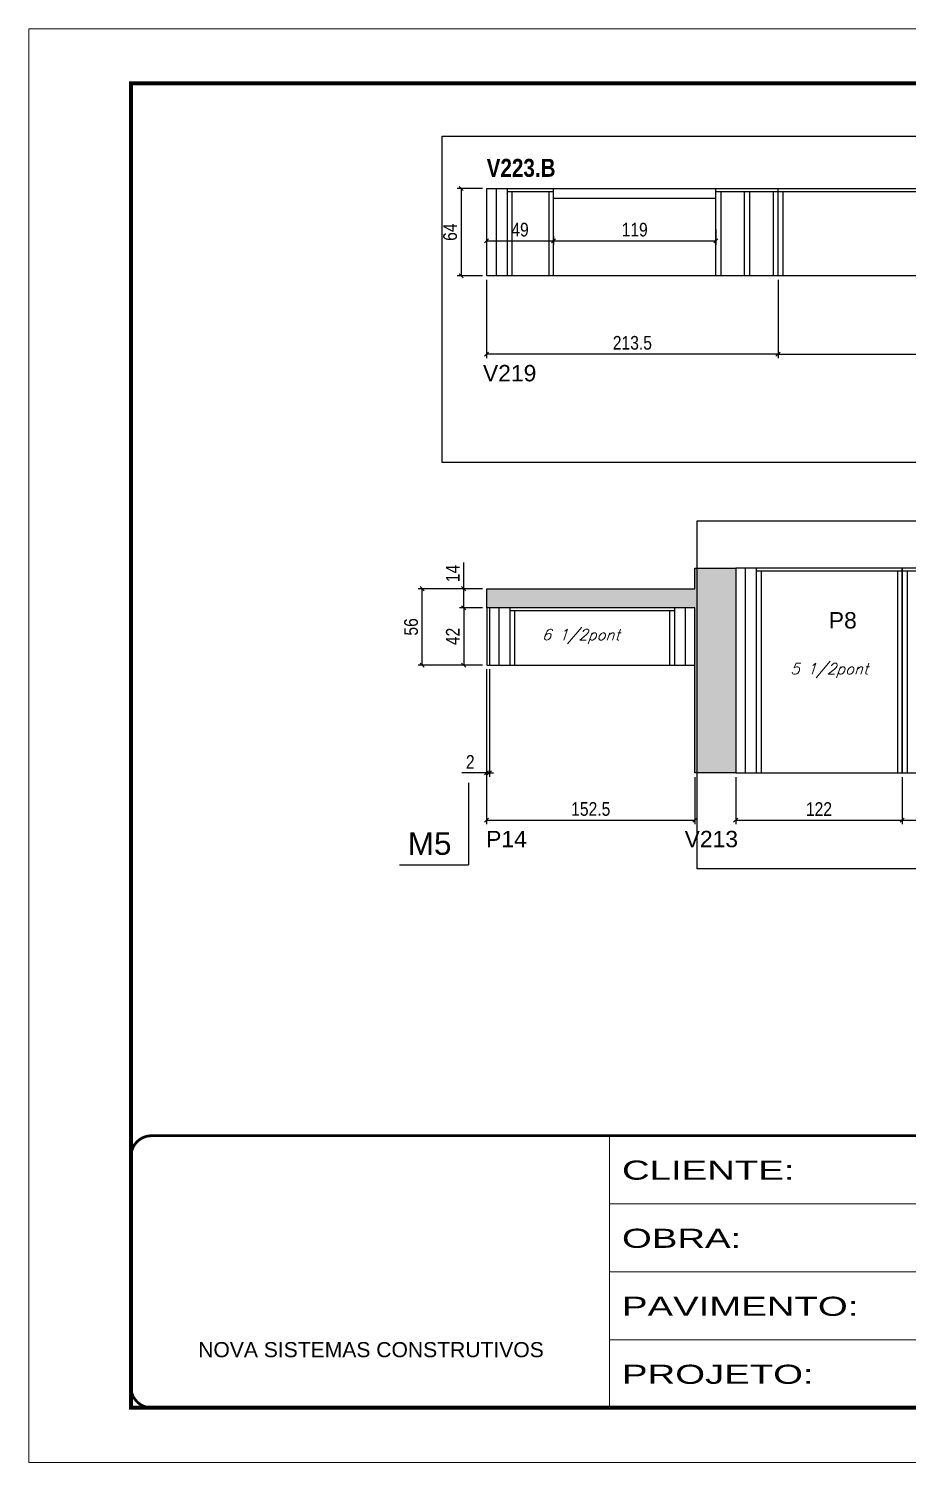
# Model space of a CAD drawing. Extents: x 2603 to 22413, y 1253 to 30260.
# Drawn here: x 7385 to 8029, y 20779 to 21829 of the extents above; entities that cross this region are included whole.
import ezdxf

# ---------------------------------------------------------------- set-up
doc = ezdxf.new("R2010")
doc.units = 0
doc.linetypes.add('CONTINUO', pattern=[0])
doc.linetypes.add('DASHED', pattern=[0.75, 0.5, -0.25])
for name, color, linetype in [('5', 5, 'Continuous'), ('COTA', 241, 'Continuous'), ('NOMENCLATURA', 7, 'Continuous'), ('Painéis', 200, 'Continuous'), ('SARR_2.2x7', 40, 'Continuous'), ('SARR_3.5x7', 81, 'Continuous'), ('texto', 7, 'Continuous')]:
    doc.layers.add(name, color=color, linetype=linetype)
doc.layers.add('Folhas', color=255, linetype='Continuous', lineweight=9)
doc.layers.add('SARRAFO DE PRESSAO', color=251, linetype='DASHED', lineweight=9)
doc.styles.add('ARIAL', font='arial.ttf')
doc.styles.add('COTA TECNICA', font='techl___.ttf', dxfattribs={"height": 10})
doc.styles.add('COTA TECNICA-50', font='techl___.ttf', dxfattribs={"height": 9})
doc.styles.add('Romans', font='romans.shx')
doc.styles.get("Standard").update_dxf_attribs({"font": 'arial.ttf'})
doc.styles.add('TECNICA', font='techb___.ttf', dxfattribs={"height": 10})
doc.styles.add('Tecnologia', font='')
doc.styles.get('Tecnologia').set_extended_font_data('Forgotten Futurist')
doc.dimstyles.new('COTA PAINEL-50', dxfattribs={"dimtxt": 9, "dimasz": 3, "dimexe": 3, "dimexo": 3, "dimgap": 3, "dimtad": 1, "dimdec": 1, "dimzin": 12, "dimdsep": 46, "dimtxsty": 'COTA TECNICA-50', "dimblk1": 'OBLIQUE', "dimblk2": 'OBLIQUE', "dimsah": 1, "dimcen": 0.9, "dimclrd": 4, "dimclre": 4, "dimclrt": 240, "dimadec": 1, "dimazin": 3, "dimtfac": 1, "dimtdec": 1, "dimtmove": 0, "dimatfit": 3, "dimfxl": 1, "dimtolj": 1, "dimtzin": 12, "dimarcsym": 0})
doc.dimstyles.new('PAINEL', dxfattribs={"dimtxt": 10, "dimasz": 3, "dimexe": 3, "dimexo": 3, "dimgap": 3, "dimtad": 1, "dimdec": 1, "dimzin": 12, "dimdsep": 46, "dimtxsty": 'COTA TECNICA', "dimblk1": 'OBLIQUE', "dimblk2": 'OBLIQUE', "dimsah": 1, "dimcen": 0.9, "dimclrd": 4, "dimclre": 4, "dimclrt": 240, "dimadec": 1, "dimazin": 3, "dimtfac": 1, "dimtdec": 1, "dimtmove": 0, "dimatfit": 3, "dimfxl": 1, "dimtolj": 1, "dimtzin": 12, "dimarcsym": 0})

# ---------------------------------------------------------------- blocks, each defined once
blk = doc.blocks.new('9999999999')
at = {"color": 30, "linetype": 'CONTINUO'}
for p, q in [((98564.6, 34230.2), (98564.6, 34429.4)), ((98564.6, 34379.6), (99584, 34379.6)), ((98564.6, 34329.8), (99488, 34329.8)), ((98564.6, 34280), (99488, 34280))]:
    blk.add_line(p, q, dxfattribs=at)
at = {"color": 30, "linetype": 'CONTINUO', "const_width": 2}
blk.add_lwpolyline([(99584, 34230.2), (99584, 34414.4, 0.414214), (99569, 34429.4), (98229, 34429.4, 0.414214), (98214, 34414.4), (98214, 34245.2, 0.414214), (98229, 34230.2), (99584, 34230.2)], format="xyb", dxfattribs=at)
at = {"layer": 'Folhas'}
blk.add_lwpolyline([(98139, 34190.2), (99624, 34190.2), (99624, 35240.2), (98139, 35240.2)], close=True, dxfattribs=at)
at = {"layer": 'Folhas', "color": 30, "const_width": 3}
blk.add_lwpolyline([(98214, 34230.2), (99584, 34230.2), (99584, 35200.2), (98214, 35200.2)], close=True, dxfattribs=at)
at = {"color": 7, "linetype": 'Continuous', "ltscale": 5, "style": 'ARIAL'}
blk.add_text('NOVA SISTEMAS CONSTRUTIVOS', height=11.059, dxfattribs=at).set_placement((98263.2, 34267.2))
at = {"layer": 'Folhas', "color": 7, "style": 'Tecnologia', "width": 1.5}
for s, p in [('CLIENTE:', (98573.7, 34397.2)), ('OBRA:', (98573.7, 34347.3)), ('PAVIMENTO:', (98573.7, 34297.5)), ('PROJETO:', (98573.7, 34247.7))]:
    blk.add_text(s, height=14, dxfattribs=at).set_placement(p)
blk = doc.blocks.new('_Oblique')
at = {"color": 0, "linetype": 'ByBlock', "lineweight": -2}
blk.add_line((-0.5, -0.5), (0.5, 0.5), dxfattribs=at)
blk = doc.blocks.new('*D444')
at = {"layer": 'COTA', "color": 4, "linetype": 'ByBlock', "lineweight": -2, "transparency": 16777216}
for p, q in [((7934, 21645.1), (7934, 21587.8)), ((8178, 21645.1), (8178, 21587.8)), ((7934, 21590.8), (8178, 21590.8))]:
    blk.add_line(p, q, dxfattribs=at)
at = {"layer": 'Defpoints', "color": 0, "linetype": 'ByBlock', "transparency": 16777216}
for p in [(7934, 21648.1), (8178, 21648.1), (8178, 21590.8)]:
    blk.add_point(p, dxfattribs=at)
at = {"layer": 'COTA', "color": 4, "linetype": 'ByBlock', "lineweight": -2, "transparency": 16777216, "xscale": 3, "yscale": 3, "zscale": 3, "rotation": 180}
blk.add_blockref('_Oblique', (7934, 21590.8), dxfattribs=at)
at = {"layer": 'COTA', "color": 4, "linetype": 'ByBlock', "lineweight": -2, "transparency": 16777216, "xscale": 3, "yscale": 3, "zscale": 3}
blk.add_blockref('_Oblique', (8178, 21590.8), dxfattribs=at)
at = {"layer": 'COTA', "color": 240, "linetype": 'ByBlock', "transparency": 16777216, "insert": (8056, 21598.3), "char_height": 9, "attachment_point": 5, "style": 'COTA TECNICA-50'}
blk.add_mtext('\\A1;244', dxfattribs=at)
blk = doc.blocks.new('*D2443')
at = {"layer": 'COTA', "color": 4, "linetype": 'ByBlock', "lineweight": -2, "transparency": 16777216}
for p, q in [((7720.5, 21645.1), (7720.5, 21587.8)), ((7934, 21645.1), (7934, 21587.8)), ((7934, 21590.8), (7720.5, 21590.8))]:
    blk.add_line(p, q, dxfattribs=at)
at = {"layer": 'Defpoints', "color": 0, "linetype": 'ByBlock', "transparency": 16777216}
for p in [(7720.5, 21648.1), (7934, 21648.1), (7720.5, 21590.8)]:
    blk.add_point(p, dxfattribs=at)
at = {"layer": 'COTA', "color": 4, "linetype": 'ByBlock', "lineweight": -2, "transparency": 16777216, "xscale": 3, "yscale": 3, "zscale": 3, "rotation": 180}
blk.add_blockref('_Oblique', (7720.5, 21590.8), dxfattribs=at)
at = {"layer": 'COTA', "color": 4, "linetype": 'ByBlock', "lineweight": -2, "transparency": 16777216, "xscale": 3, "yscale": 3, "zscale": 3}
blk.add_blockref('_Oblique', (7934, 21590.8), dxfattribs=at)
at = {"layer": 'COTA', "color": 240, "linetype": 'ByBlock', "transparency": 16777216, "insert": (7827.3, 21599), "char_height": 10, "attachment_point": 5, "style": 'COTA TECNICA'}
blk.add_mtext('\\A1;213.5', dxfattribs=at)
blk = doc.blocks.new('*D445')
at = {"layer": 'COTA', "color": 4, "linetype": 'ByBlock', "lineweight": -2, "transparency": 16777216}
for p, q in [((7717.5, 21405), (7700.7, 21405)), ((7703.7, 21405), (7703.7, 21363)), ((7717.5, 21363), (7700.7, 21363))]:
    blk.add_line(p, q, dxfattribs=at)
at = {"layer": 'Defpoints', "color": 0, "linetype": 'ByBlock', "transparency": 16777216}
for p in [(7720.5, 21405), (7703.7, 21363), (7720.5, 21363)]:
    blk.add_point(p, dxfattribs=at)
at = {"layer": 'COTA', "color": 4, "linetype": 'ByBlock', "lineweight": -2, "transparency": 16777216, "xscale": 3, "yscale": 3, "zscale": 3}
for p, rotation in [((7703.7, 21405), 90), ((7703.7, 21363), 270)]:
    blk.add_blockref('_Oblique', p, dxfattribs=dict(at, rotation=rotation))
at = {"layer": 'COTA', "color": 240, "linetype": 'ByBlock', "transparency": 16777216, "insert": (7695.7, 21384), "char_height": 10, "attachment_point": 5, "rotation": 90, "style": 'COTA TECNICA'}
blk.add_mtext('\\A1;42', dxfattribs=at)
blk = doc.blocks.new('*D446')
at = {"layer": 'COTA', "color": 4, "linetype": 'ByBlock', "lineweight": -2, "transparency": 16777216}
for p, q in [((7720.5, 21360), (7720.5, 21246.5)), ((7873, 21281), (7873, 21246.5)), ((7720.5, 21249.5), (7873, 21249.5))]:
    blk.add_line(p, q, dxfattribs=at)
at = {"layer": 'Defpoints', "color": 0, "linetype": 'ByBlock', "transparency": 16777216}
for p in [(7720.5, 21363), (7873, 21284), (7873, 21249.5)]:
    blk.add_point(p, dxfattribs=at)
at = {"layer": 'COTA', "color": 4, "linetype": 'ByBlock', "lineweight": -2, "transparency": 16777216, "xscale": 3, "yscale": 3, "zscale": 3, "rotation": 180}
blk.add_blockref('_Oblique', (7720.5, 21249.5), dxfattribs=at)
at = {"layer": 'COTA', "color": 4, "linetype": 'ByBlock', "lineweight": -2, "transparency": 16777216, "xscale": 3, "yscale": 3, "zscale": 3}
blk.add_blockref('_Oblique', (7873, 21249.5), dxfattribs=at)
at = {"layer": 'COTA', "color": 240, "linetype": 'ByBlock', "transparency": 16777216, "insert": (7796.8, 21257.6), "char_height": 10, "attachment_point": 5, "style": 'COTA TECNICA'}
blk.add_mtext('\\A1;152.5', dxfattribs=at)
blk = doc.blocks.new('*D2453')
at = {"layer": 'COTA', "color": 4, "linetype": 'ByBlock', "lineweight": -2, "transparency": 16777216}
for p, q in [((7720.5, 21360), (7720.5, 21281.1)), ((7722.5, 21360), (7722.5, 21281.1)), ((7720.5, 21284.1), (7702.4, 21284.1)), ((7722.5, 21284.1), (7720.5, 21284.1)), ((7722.5, 21284.1), (7725.5, 21284.1))]:
    blk.add_line(p, q, dxfattribs=at)
at = {"layer": 'Defpoints', "color": 0, "linetype": 'ByBlock', "transparency": 16777216}
for p in [(7720.5, 21363), (7722.5, 21363), (7720.5, 21284.1)]:
    blk.add_point(p, dxfattribs=at)
at = {"layer": 'COTA', "color": 4, "linetype": 'ByBlock', "lineweight": -2, "transparency": 16777216, "xscale": 3, "yscale": 3, "zscale": 3}
blk.add_blockref('_Oblique', (7720.5, 21284.1), dxfattribs=at)
at = {"layer": 'COTA', "color": 4, "linetype": 'ByBlock', "lineweight": -2, "transparency": 16777216, "xscale": 3, "yscale": 3, "zscale": 3, "rotation": 180}
blk.add_blockref('_Oblique', (7722.5, 21284.1), dxfattribs=at)
at = {"layer": 'COTA', "color": 240, "linetype": 'ByBlock', "transparency": 16777216, "insert": (7708.5, 21292.1), "char_height": 10, "attachment_point": 5, "style": 'COTA TECNICA'}
blk.add_mtext('\\A1;2', dxfattribs=at)
blk = doc.blocks.new('*D2454')
at = {"layer": 'COTA', "color": 4, "linetype": 'ByBlock', "lineweight": -2, "transparency": 16777216}
for p, q in [((7903, 21281), (7903, 21246.5)), ((8025, 21281), (8025, 21246.5)), ((7903, 21249.5), (8025, 21249.5))]:
    blk.add_line(p, q, dxfattribs=at)
at = {"layer": 'Defpoints', "color": 0, "linetype": 'ByBlock', "transparency": 16777216}
for p in [(7903, 21284), (8025, 21284), (8025, 21249.5)]:
    blk.add_point(p, dxfattribs=at)
at = {"layer": 'COTA', "color": 4, "linetype": 'ByBlock', "lineweight": -2, "transparency": 16777216, "xscale": 3, "yscale": 3, "zscale": 3, "rotation": 180}
blk.add_blockref('_Oblique', (7903, 21249.5), dxfattribs=at)
at = {"layer": 'COTA', "color": 4, "linetype": 'ByBlock', "lineweight": -2, "transparency": 16777216, "xscale": 3, "yscale": 3, "zscale": 3}
blk.add_blockref('_Oblique', (8025, 21249.5), dxfattribs=at)
at = {"layer": 'COTA', "color": 240, "linetype": 'ByBlock', "transparency": 16777216, "insert": (7964, 21257.6), "char_height": 10, "attachment_point": 5, "style": 'COTA TECNICA'}
blk.add_mtext('\\A1;122', dxfattribs=at)
blk = doc.blocks.new('*D2322')
at = {"layer": 'COTA', "color": 4, "linetype": 'ByBlock', "lineweight": -2, "transparency": 16777216}
for p, q in [((8025, 21281), (8025, 21246.5)), ((8133, 21281), (8133, 21246.5)), ((8025, 21249.5), (8133, 21249.5))]:
    blk.add_line(p, q, dxfattribs=at)
at = {"layer": 'Defpoints', "color": 0, "linetype": 'ByBlock', "transparency": 16777216}
for p in [(8025, 21284), (8133, 21284), (8133, 21249.5)]:
    blk.add_point(p, dxfattribs=at)
at = {"layer": 'COTA', "color": 4, "linetype": 'ByBlock', "lineweight": -2, "transparency": 16777216, "xscale": 3, "yscale": 3, "zscale": 3, "rotation": 180}
blk.add_blockref('_Oblique', (8025, 21249.5), dxfattribs=at)
at = {"layer": 'COTA', "color": 4, "linetype": 'ByBlock', "lineweight": -2, "transparency": 16777216, "xscale": 3, "yscale": 3, "zscale": 3}
blk.add_blockref('_Oblique', (8133, 21249.5), dxfattribs=at)
at = {"layer": 'COTA', "color": 240, "linetype": 'ByBlock', "transparency": 16777216, "insert": (8079, 21257.7), "char_height": 10, "attachment_point": 5, "style": 'COTA TECNICA'}
blk.add_mtext('\\A1;108', dxfattribs=at)
blk = doc.blocks.new('*D1569')
at = {"layer": 'COTA', "color": 4, "linetype": 'ByBlock', "lineweight": -2, "transparency": 16777216}
for p, q in [((7720.5, 21677.1), (7720.5, 21670.8)), ((7720.5, 21673.8), (7769.5, 21673.8)), ((7769.5, 21677.1), (7769.5, 21670.8))]:
    blk.add_line(p, q, dxfattribs=at)
at = {"layer": 'Defpoints', "color": 0, "linetype": 'ByBlock', "transparency": 16777216}
for p in [(7720.5, 21680.1), (7769.5, 21680.1), (7769.5, 21673.8)]:
    blk.add_point(p, dxfattribs=at)
at = {"layer": 'COTA', "color": 4, "linetype": 'ByBlock', "lineweight": -2, "transparency": 16777216, "xscale": 3, "yscale": 3, "zscale": 3, "rotation": 180}
blk.add_blockref('_Oblique', (7720.5, 21673.8), dxfattribs=at)
at = {"layer": 'COTA', "color": 4, "linetype": 'ByBlock', "lineweight": -2, "transparency": 16777216, "xscale": 3, "yscale": 3, "zscale": 3}
blk.add_blockref('_Oblique', (7769.5, 21673.8), dxfattribs=at)
at = {"layer": 'COTA', "color": 240, "linetype": 'ByBlock', "transparency": 16777216, "insert": (7745, 21681.9), "char_height": 10, "attachment_point": 5, "style": 'COTA TECNICA'}
blk.add_mtext('\\A1;49', dxfattribs=at)
blk = doc.blocks.new('*D1570')
at = {"layer": 'COTA', "color": 4, "linetype": 'ByBlock', "lineweight": -2, "transparency": 16777216}
for p, q in [((7769.5, 21677.1), (7769.5, 21670.8)), ((7769.5, 21673.8), (7888.5, 21673.8)), ((7888.5, 21682.1), (7888.5, 21670.8))]:
    blk.add_line(p, q, dxfattribs=at)
at = {"layer": 'Defpoints', "color": 0, "linetype": 'ByBlock', "transparency": 16777216}
for p in [(7888.5, 21685.1), (7769.5, 21680.1), (7888.5, 21673.8)]:
    blk.add_point(p, dxfattribs=at)
at = {"layer": 'COTA', "color": 4, "linetype": 'ByBlock', "lineweight": -2, "transparency": 16777216, "xscale": 3, "yscale": 3, "zscale": 3, "rotation": 180}
blk.add_blockref('_Oblique', (7769.5, 21673.8), dxfattribs=at)
at = {"layer": 'COTA', "color": 4, "linetype": 'ByBlock', "lineweight": -2, "transparency": 16777216, "xscale": 3, "yscale": 3, "zscale": 3}
blk.add_blockref('_Oblique', (7888.5, 21673.8), dxfattribs=at)
at = {"layer": 'COTA', "color": 240, "linetype": 'ByBlock', "transparency": 16777216, "insert": (7829, 21681.9), "char_height": 10, "attachment_point": 5, "style": 'COTA TECNICA'}
blk.add_mtext('\\A1;119', dxfattribs=at)
blk = doc.blocks.new('*D1571')
at = {"layer": 'COTA', "color": 4, "linetype": 'ByBlock', "lineweight": -2, "transparency": 16777216}
for p, q in [((7703.7, 21419), (7703.7, 21438.1)), ((7717.5, 21419), (7700.7, 21419)), ((7703.7, 21405), (7703.7, 21419)), ((7717.5, 21405), (7700.7, 21405))]:
    blk.add_line(p, q, dxfattribs=at)
at = {"layer": 'Defpoints', "color": 0, "linetype": 'ByBlock', "transparency": 16777216}
for p in [(7703.7, 21419), (7720.5, 21419), (7720.5, 21405)]:
    blk.add_point(p, dxfattribs=at)
at = {"layer": 'COTA', "color": 4, "linetype": 'ByBlock', "lineweight": -2, "transparency": 16777216, "xscale": 3, "yscale": 3, "zscale": 3}
for p, rotation in [((7703.7, 21419), 90), ((7703.7, 21405), 270)]:
    blk.add_blockref('_Oblique', p, dxfattribs=dict(at, rotation=rotation))
at = {"layer": 'COTA', "color": 240, "linetype": 'ByBlock', "transparency": 16777216, "insert": (7695.7, 21430.1), "char_height": 10, "attachment_point": 5, "rotation": 90, "style": 'COTA TECNICA'}
blk.add_mtext('\\A1;14', dxfattribs=at)
blk = doc.blocks.new('*D1572')
at = {"layer": 'COTA', "color": 4, "linetype": 'ByBlock', "lineweight": -2, "transparency": 16777216}
for p, q in [((7717.5, 21419), (7670.3, 21419)), ((7673.3, 21363), (7673.3, 21419)), ((7717.5, 21363), (7670.3, 21363))]:
    blk.add_line(p, q, dxfattribs=at)
at = {"layer": 'Defpoints', "color": 0, "linetype": 'ByBlock', "transparency": 16777216}
for p in [(7673.3, 21419), (7720.5, 21419), (7720.5, 21363)]:
    blk.add_point(p, dxfattribs=at)
at = {"layer": 'COTA', "color": 4, "linetype": 'ByBlock', "lineweight": -2, "transparency": 16777216, "xscale": 3, "yscale": 3, "zscale": 3}
for p, rotation in [((7673.3, 21419), 90), ((7673.3, 21363), 270)]:
    blk.add_blockref('_Oblique', p, dxfattribs=dict(at, rotation=rotation))
at = {"layer": 'COTA', "color": 240, "linetype": 'ByBlock', "transparency": 16777216, "insert": (7665.2, 21391), "char_height": 10, "attachment_point": 5, "rotation": 90, "style": 'COTA TECNICA'}
blk.add_mtext('\\A1;56', dxfattribs=at)
blk = doc.blocks.new('*D1573')
at = {"layer": 'COTA', "color": 4, "linetype": 'ByBlock', "lineweight": -2, "transparency": 16777216}
for p, q in [((7717.5, 21712.1), (7698.9, 21712.1)), ((7701.9, 21712.1), (7701.9, 21648.1)), ((7717.5, 21648.1), (7698.9, 21648.1))]:
    blk.add_line(p, q, dxfattribs=at)
at = {"layer": 'Defpoints', "color": 0, "linetype": 'ByBlock', "transparency": 16777216}
for p in [(7720.5, 21712.1), (7701.9, 21648.1), (7720.5, 21648.1)]:
    blk.add_point(p, dxfattribs=at)
at = {"layer": 'COTA', "color": 4, "linetype": 'ByBlock', "lineweight": -2, "transparency": 16777216, "xscale": 3, "yscale": 3, "zscale": 3}
for p, rotation in [((7701.9, 21712.1), 90), ((7701.9, 21648.1), 270)]:
    blk.add_blockref('_Oblique', p, dxfattribs=dict(at, rotation=rotation))
at = {"layer": 'COTA', "color": 240, "linetype": 'ByBlock', "transparency": 16777216, "insert": (7693.8, 21680.1), "char_height": 10, "attachment_point": 5, "rotation": 90, "style": 'COTA TECNICA'}
blk.add_mtext('\\A1;64', dxfattribs=at)

msp = doc.modelspace()

# ---------------------------------------------------------------- hatches: boundary and pattern name
at = {"layer": 'COTA', "linetype": 'ByBlock'}
h = msp.add_hatch(dxfattribs=at)
h.set_pattern_fill('AR-CONC', color=256, scale=0.03)
h.set_pattern_definition([(50, (-126418.0314, -5371.0305), (5.46554007, -0.47817257), [0.5715, -6.2865]), (355, (-126418.0314, -5371.0305), (-1.05730264, 5.73170536), [0.4572, -5.02921753]), (100.4514447, (-126417.576, -5371.0704), (4.40823741, 5.25353256), [0.48570026, -5.34270734]), (46.1842, (-126418.0314, -5369.5065), (8.13237123, -1.26126984), [0.85725, -9.42975]), (96.6355576, (-126417.354, -5369.612), (7.122124, 7.42278374), [0.7285507, -8.01406824]), (351.184151, (-126418.031, -5369.5065), (7.122124, 7.42278374), [0.685799, -7.54379196]), (21, (-126417.2694, -5369.8875), (4.54843174, -3.06795595), [0.5715, -6.2865]), (326, (-126417.2694, -5369.8875), (1.85406085, 5.52563898), [0.4572, -5.0292]), (71.451445, (-126416.8904, -5370.143), (6.40249258, 2.45768307), [0.48570026, -5.34269813]), (37.5, (-126418.0314, -5371.0305), (0.092658098, 2.536651166), [0, -4.96824, 0, -5.1054, 0, -5.04825]), (7.5, (-126418.0314, -5371.0305), (2.004589875, 3.005417245), [0, -2.91084, 0, -4.85394, 0, -1.92405]), (327.5, (-126419.7307, -5371.0305), (4.067717855, -0.17186232), [0, -1.905, 0, -5.9436, 0, -7.8867]), (317.5, (-126420.4927, -5371.0305), (4.44387544, 0.76279473), [0, -2.4765, 0, -3.94716, 0, -5.6007])])
h.paths.add_polyline_path([(7873.05, 21363.01), (7873.05, 21284.01), (7903.05, 21284.01), (7903.05, 21434.01), (7873.05, 21434.01), (7873.05, 21419.01), (7720.55, 21419.01), (7720.55, 21405.01), (7873.05, 21405.01)])

# ---------------------------------------------------------------- linework, layer by layer
for p, q in [((7873.05, 21419.01), (7873.05, 21434.01)), ((7873.05, 21434.01), (7903.05, 21434.01)), ((7720.55, 21405.01), (7720.55, 21419.01)), ((7720.55, 21419.01), (7873.05, 21419.01)), ((7873.05, 21284.01), (7873.05, 21363.01)), ((7903.05, 21284.01), (7873.05, 21284.01))]:
    msp.add_line(p, q, dxfattribs=at)
msp.add_lwpolyline([(7687.83, 21750.35), (8596.84, 21750.35), (8596.84, 21511.41), (7687.83, 21511.41)], close=True, dxfattribs=at)
at = {"layer": 'COTA'}
msp.add_lwpolyline([(7874.79, 21468.63), (8660.35, 21468.63), (8660.35, 21213.85), (7874.79, 21213.85)], close=True, dxfattribs=at)
at = {"layer": 'NOMENCLATURA', "linetype": 'Continuous'}
for p in [(7707.29, 21276.87), (7656.71, 21216.86)]:
    msp.add_line(p, (7707.29, 21216.86), dxfattribs=at)
at = {"layer": 'Painéis', "linetype": 'Continuous'}
for p, q in [((7720.55, 21648.1), (7720.55, 21712.1)), ((7720.55, 21712.1), (8178.05, 21712.1)), ((7934.05, 21648.1), (7934.05, 21712.1)), ((8437.55, 21648.1), (7720.55, 21648.1)), ((7903.05, 21434.01), (7903.05, 21284.01)), ((8025.05, 21434.01), (7903.05, 21434.01)), ((8025.05, 21284.01), (8025.05, 21434.01)), ((8025.05, 21434.01), (8025.05, 21284.01)), ((8115.05, 21434.01), (8025.05, 21434.01)), ((7873.05, 21405.01), (7720.55, 21405.01)), ((7720.55, 21405.01), (7720.55, 21363.01)), ((7722.55, 21405.01), (7722.55, 21363.01)), ((7873.05, 21363.01), (7873.05, 21405.01)), ((7720.55, 21363.01), (7873.05, 21363.01)), ((7903.05, 21284.01), (8025.05, 21284.01)), ((8025.05, 21284.01), (8115.05, 21284.01))]:
    msp.add_line(p, q, dxfattribs=at)
at = {"layer": 'SARR_2.2x7', "linetype": 'Continuous'}
for p, q in [((7727.55, 21712.1), (7727.55, 21648.1)), ((7735.55, 21709.9), (7769.55, 21709.9)), ((7769.55, 21705.1), (7888.55, 21705.1)), ((7888.55, 21709.9), (7934.05, 21709.9)), ((7934.05, 21709.9), (8178.05, 21709.9)), ((7910.05, 21434.01), (7910.05, 21284.01)), ((8025.05, 21431.81), (7918.05, 21431.81)), ((8115.05, 21431.81), (8025.05, 21431.81)), ((7729.55, 21405.01), (7729.55, 21363.01)), ((7858.05, 21402.81), (7737.55, 21402.81)), ((7866.05, 21405.01), (7866.05, 21363.01))]:
    msp.add_line(p, q, dxfattribs=at)
at = {"layer": 'SARR_3.5x7'}
for p, q in [((7735.55, 21712.1), (7735.55, 21648.1)), ((7739.05, 21709.9), (7739.05, 21648.1)), ((7766.05, 21709.9), (7766.05, 21648.1)), ((7769.55, 21648.1), (7769.55, 21712.1)), ((7888.55, 21648.1), (7888.55, 21712.1)), ((7892.05, 21709.9), (7892.05, 21648.1)), ((7909.54, 21648.1), (7909.54, 21709.9)), ((7913.04, 21709.9), (7913.04, 21648.1)), ((7930.55, 21709.9), (7930.55, 21648.1)), ((7937.55, 21709.9), (7937.55, 21648.1)), ((7918.05, 21434.01), (7918.05, 21284.01)), ((7921.55, 21431.81), (7921.55, 21284.01)), ((8021.55, 21431.81), (8021.55, 21284.01)), ((8028.55, 21431.81), (8028.55, 21284.01)), ((7737.55, 21405.01), (7737.55, 21363.01)), ((7741.05, 21402.81), (7741.05, 21363.01)), ((7854.55, 21402.81), (7854.55, 21363.01)), ((7858.05, 21405.01), (7858.05, 21363.01))]:
    msp.add_line(p, q, dxfattribs=at)

# ---------------------------------------------------------------- block references
at = {"layer": 'SARRAFO DE PRESSAO', "color": 6, "linetype": 'ByBlock'}
msp.add_blockref('9999999999', (-90754.01, -13411.06), dxfattribs=at)

# ---------------------------------------------------------------- texts
at = {"layer": '5', "linetype": 'Continuous'}
for s, p in [('V219', (7717.81, 21570.86)), ('P8', (7971.23, 21389.85)), ('P14', (7720.16, 21229.64)), ('V213', (7865.59, 21229.64))]:
    msp.add_text(s, height=12, rotation=359.99996, dxfattribs=at).set_placement(p)
at = {"layer": 'NOMENCLATURA', "style": 'TECNICA'}
msp.add_text('V223.B', height=13.2, dxfattribs=at).set_placement((7720.55, 21720.62))
at = {"layer": 'NOMENCLATURA', "linetype": 'Continuous'}
msp.add_text('M5', height=16.5, dxfattribs=at).set_placement((7662.75, 21224.06))
at = {"layer": 'texto', "color": 2, "char_height": 8, "attachment_point": 5, "style": 'Romans'}
for s, insert in [('{\\Q19;\\C256;6 1/2pont}', (7789.55, 21384.01)), ('{\\Q19;\\C256;5 1/2pont}', (7971.55, 21359.01))]:
    msp.add_mtext(s, dxfattribs=dict(at, insert=insert))

# ---------------------------------------------------------------- dimensions: what is measured, and where the dimension line sits
at = {"layer": 'COTA', "linetype": 'ByBlock'}
for base, p1, p2, angle, picture, middle in [((7701.85, 21648.1), (7720.55, 21712.1), (7720.55, 21648.1), 90, '*D1573', (7693.75, 21680.1)), ((7720.55, 21590.76), (7934.05, 21648.1), (7720.55, 21648.1), 180, '*D2443', (7827.3, 21598.98)), ((7703.75, 21419.01), (7720.55, 21405.01), (7720.55, 21419.01), 90, '*D1571', (7695.68, 21430.07)), ((7673.34, 21419.01), (7720.55, 21363.01), (7720.55, 21419.01), 90, '*D1572', (7665.23, 21391.01)), ((7703.75, 21363.01), (7720.55, 21405.01), (7720.55, 21363.01), 90, '*D445', (7695.68, 21384.01))]:
    dim = msp.add_linear_dim(base=base, p1=p1, p2=p2, angle=angle, dimstyle='PAINEL', dxfattribs=at)
    dim.commit()
    dim.dimension.update_dxf_attribs({"geometry": picture, "text_midpoint": middle})
for base, p1, p2, picture, middle in [((7769.55, 21673.84), (7720.55, 21680.1), (7769.55, 21680.1), '*D1569', (7745.05, 21681.94)), ((7720.55, 21284.1), (7722.55, 21363.01), (7720.55, 21363.01), '*D2453', (7708.49, 21292.1)), ((7873.05, 21249.54), (7720.55, 21363.01), (7873.05, 21284.01), '*D446', (7796.8, 21257.65)), ((8025.05, 21249.54), (7903.05, 21284.01), (8025.05, 21284.01), '*D2454', (7964.05, 21257.6)), ((8133.05, 21249.54), (8025.05, 21284.01), (8133.05, 21284.01), '*D2322', (8079.05, 21257.66))]:
    dim = msp.add_linear_dim(base=base, p1=p1, p2=p2, dimstyle='PAINEL', dxfattribs=at)
    dim.commit()
    dim.dimension.update_dxf_attribs({"geometry": picture, "text_midpoint": middle})
dim = msp.add_linear_dim(base=(7888.55, 21673.84), p1=(7769.55, 21680.1), p2=(7888.55, 21685.09), dimstyle='PAINEL', override={"dimtmove": 1}, dxfattribs=at)
dim.commit()
dim.dimension.update_dxf_attribs({"geometry": '*D1570', "text_midpoint": (7829.05, 21681.93)})
dim = msp.add_linear_dim(base=(8178.05, 21590.76), p1=(7934.05, 21648.1), p2=(8178.05, 21648.1), angle=180, dimstyle='COTA PAINEL-50', override={"dimarcsym": 1}, dxfattribs=at)
dim.commit()
dim.dimension.update_dxf_attribs({"geometry": '*D444', "text_midpoint": (8056.05, 21598.32)})

doc.saveas('drawing.dxf')
